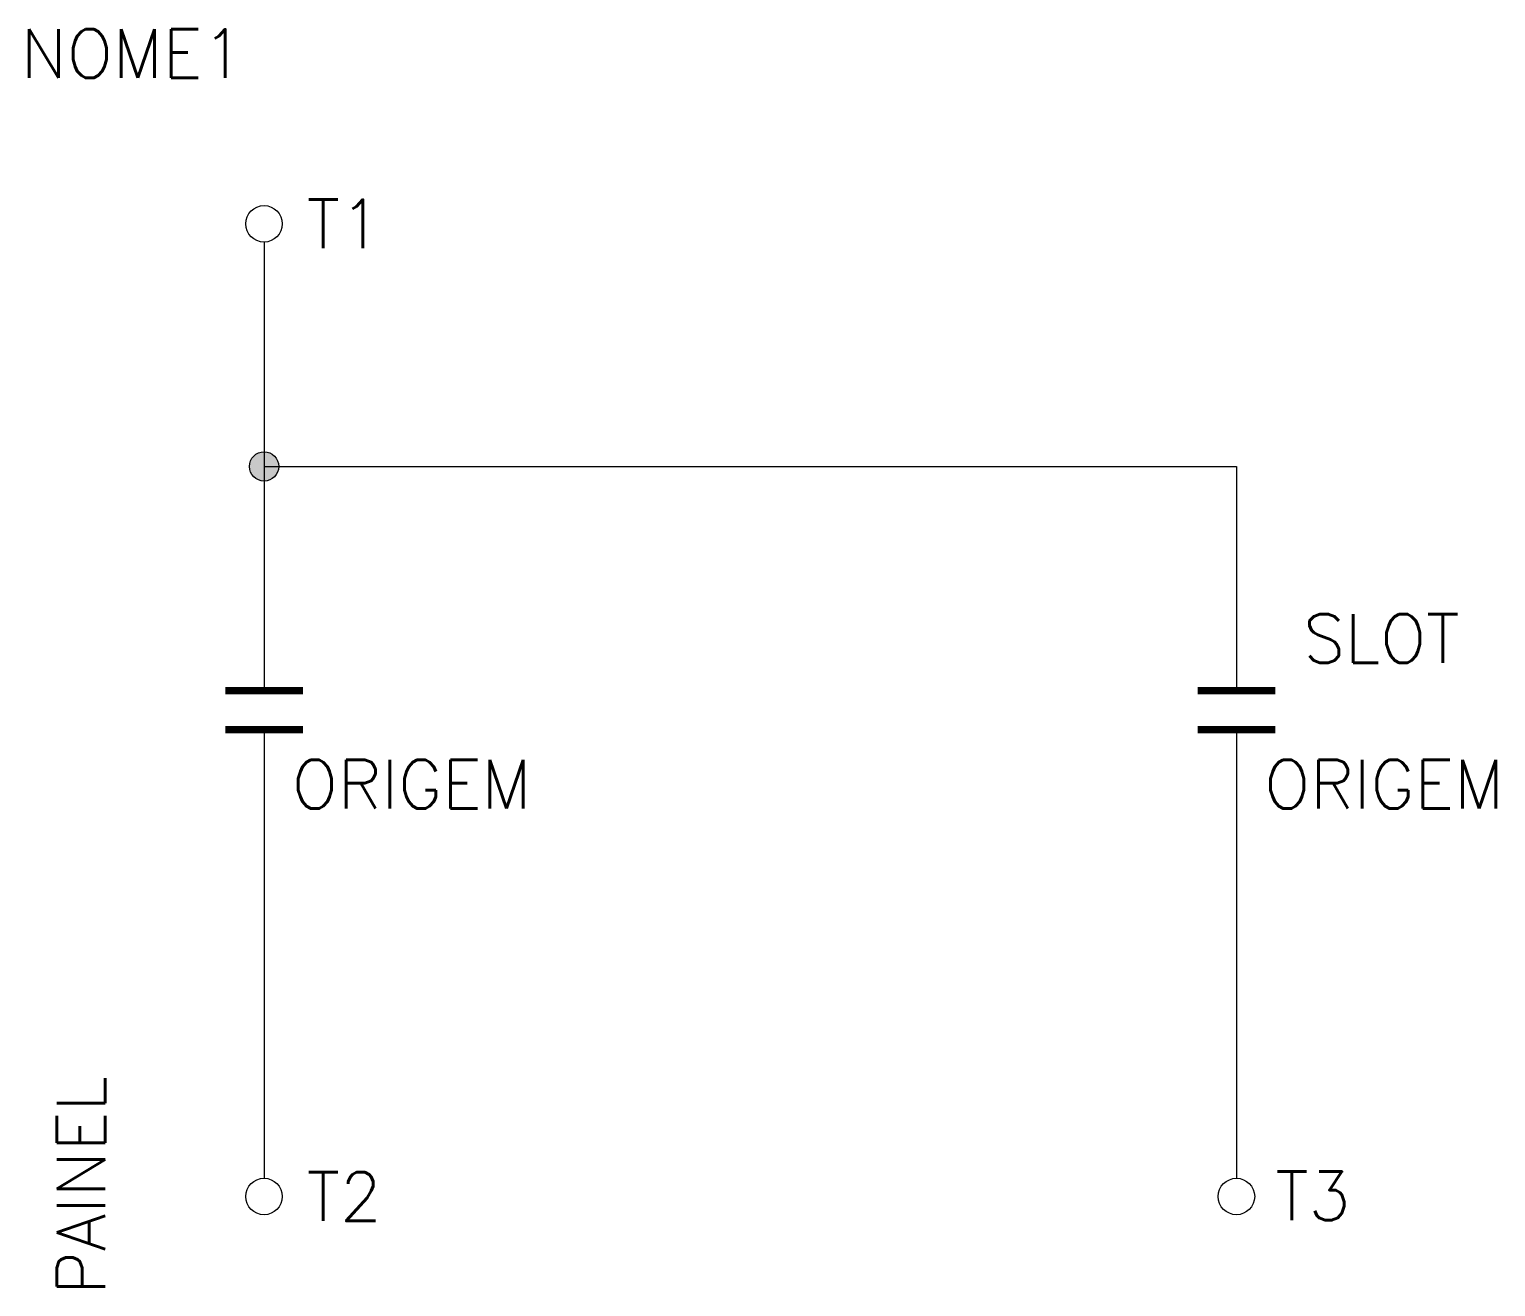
# Model space of a CAD drawing. Extents: x 264.8 to 325.1, y 165.1 to 216.8.
import ezdxf
from ezdxf.enums import TextEntityAlignment as Align

# ---------------------------------------------------------------- set-up
doc = ezdxf.new("R2010")
doc.units = 0
doc.header["$MEASUREMENT"] = 0
doc.layers.get('0').update_dxf_attribs({"linetype": 'CONTINUOUS'})
doc.layers.add('58', color=7, linetype='CONTINUOUS')
doc.styles.add('ROMANS', font='romans')

msp = doc.modelspace()

# ---------------------------------------------------------------- hatches: boundary and pattern name
msp.add_hatch(color=7).paths.add_polyline_path([(275.034, 198.875, 1), (273.834, 198.875, 1)])

# ---------------------------------------------------------------- linework, layer by layer
at = {"linetype": 'Continuous'}
msp.add_line((274.434, 208.1), (274.434, 189.65), dxfattribs=at)
at = {"color": 7}
for p, q in [((274.434, 198.875), (287.286, 198.875)), ((314.434, 198.875), (314.434, 189.65))]:
    msp.add_line(p, q, dxfattribs=at)
for p, q in [((274.434, 188.05), (274.434, 169.6)), ((314.434, 188.05), (314.434, 169.6))]:
    msp.add_line(p, q)
at = {"const_width": 0.3}
for points in [[(272.834, 189.65), (276.034, 189.65)], [(312.834, 189.65), (316.034, 189.65)], [(272.834, 188.05), (276.034, 188.05)], [(312.834, 188.05), (316.034, 188.05)]]:
    msp.add_lwpolyline(points, dxfattribs=at)
for centre in [(274.434, 208.85), (274.434, 168.85), (314.434, 168.85)]:
    msp.add_circle(centre, 0.75)
at = {"color": 7}
msp.add_circle((274.434, 198.875), 0.6, dxfattribs=at)
at = {"layer": '58'}
msp.add_line((274.434, 198.875), (314.434, 198.875), dxfattribs=at)

# ---------------------------------------------------------------- texts
at = {"lineweight": -3, "style": 'ROMANS'}
for tag, text, p in [('NOME1', '', (264.434, 215.85)), ('T1', '', (276.184, 208.85)), ('ORIGEM', 'ENDERECO FISICO', (275.584, 185.804)), ('ORIGEM', 'ENDERECO FISICO', (315.584, 185.804)), ('T2', '', (276.184, 168.85))]:
    msp.add_attdef(tag, text=text, height=2, dxfattribs=at).set_placement(p, align=Align.MIDDLE_LEFT)
at = {"lineweight": -3, "style": 'ROMANS', "flags": 1}
msp.add_attdef('SLOT', text='', height=2, dxfattribs=at).set_placement((317.184, 191.804), align=Align.MIDDLE_LEFT)
at = {"lineweight": -3, "style": 'ROMANS'}
msp.add_attdef('PAINEL', text='', height=2, rotation=90, dxfattribs=at).set_placement((266.902, 164.8), align=Align.MIDDLE_LEFT)
at = {"color": 7, "style": 'ROMANS'}
msp.add_attdef('T3', (316.032, 167.876), '', height=2, dxfattribs=at)

doc.saveas('drawing.dxf')
